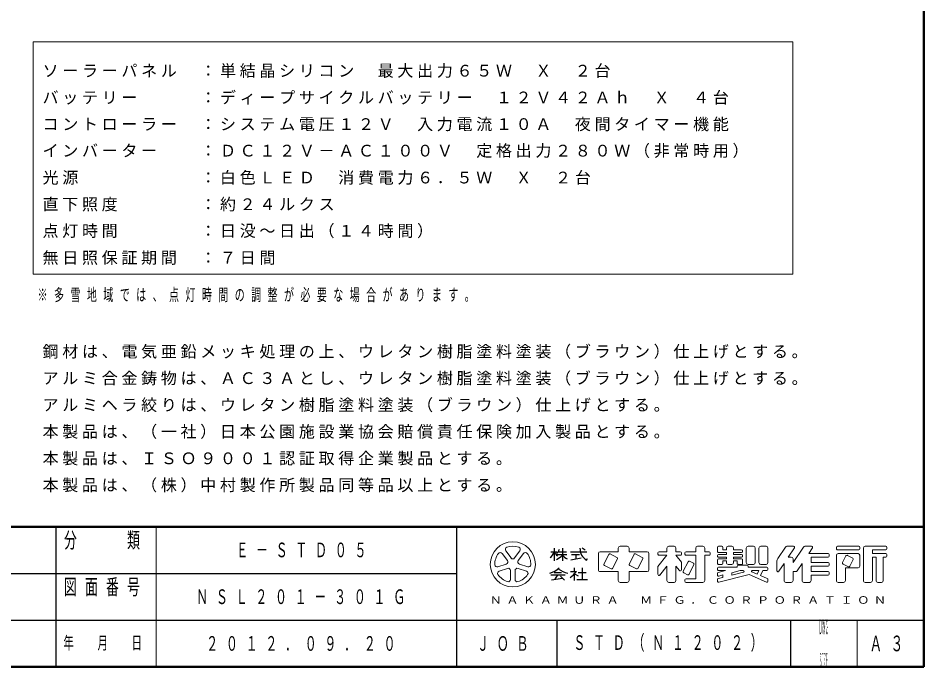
# Model space of a CAD drawing. Units: millimetres on the paper, scale 1:30. Extents: x 895 to 1260, y -330 to -40.
# Drawn here: x 1124.3 to 1260, y -297.1 to -199.9 of the extents above; entities that cross this region are included whole.
import ezdxf
from ezdxf.enums import TextEntityAlignment as Align

# ---------------------------------------------------------------- set-up
doc = ezdxf.new("R2010")
doc.units = ezdxf.units.MM
doc.layers.add('CLASS1', color=21, linetype='Continuous', lineweight=13)
doc.layers.add('NAKAMURA図枠', color=7, linetype='Continuous', lineweight=13)
doc.layers.add('図デ_タ99', color=7, linetype='Continuous')
doc.styles.add('ＭＳ ゴシック', font='')
doc.styles.get('ＭＳ ゴシック').set_extended_font_data('MS Gothic')

msp = doc.modelspace()

# ---------------------------------------------------------------- linework, layer by layer
at = {"layer": 'CLASS1'}
for p, q in [((1126.589, -203.412), (1126.589, -238.212)), ((1240.389, -203.412), (1126.589, -203.412)), ((1240.389, -238.212), (1240.389, -203.412)), ((1126.589, -238.212), (1240.389, -238.212))]:
    msp.add_line(p, q, dxfattribs=at)
at = {"layer": 'NAKAMURA図枠', "lineweight": 50}
for p, q in [((1260, -297), (1260, -40)), ((895, -276), (1260, -276)), ((895, -297), (1260, -297))]:
    msp.add_line(p, q, dxfattribs=at)
at = {"layer": 'NAKAMURA図枠', "lineweight": 25}
for p, q in [((1130, -276), (1130, -297)), ((1190, -276), (1190, -297)), ((1204.639, -279.207), (1204.639, -281.097)), ((1205.854, -279.207), (1205.854, -281.097)), ((1209.281, -279.533), (1208.84, -279.239)), ((1204.099, -279.747), (1205.044, -279.747)), ((1205.085, -280.152), (1206.529, -280.152)), ((1205.231, -279.747), (1206.475, -279.747)), ((1207.069, -279.747), (1209.499, -279.747)), ((1207.111, -280.98), (1208.647, -280.673)), ((1207.204, -280.152), (1208.419, -280.152)), ((1207.879, -280.152), (1207.879, -280.827)), ((1207.609, -282.177), (1207.609, -282.717)), ((1208.824, -282.177), (1208.824, -283.932)), ((1077.5, -283), (1190, -283)), ((1204.099, -283.216), (1206.259, -283.216)), ((1204.639, -282.852), (1205.719, -282.852)), ((1205.101, -283.216), (1204.711, -283.864)), ((1205.584, -283.393), (1206.19, -283.999)), ((1207.069, -282.717), (1207.949, -282.717)), ((1207.609, -283.09), (1207.609, -284.067)), ((1207.66, -283.04), (1208.204, -283.354)), ((1208.217, -282.852), (1209.432, -282.852)), ((1204.235, -283.933), (1205.887, -283.696)), ((1208.014, -283.932), (1209.634, -283.932)), ((1022.5, -290), (1260, -290)), ((1205, -290), (1205, -297)), ((1240, -290), (1240, -297))]:
    msp.add_line(p, q, dxfattribs=at)
at = {"layer": 'NAKAMURA図枠'}
for p, q in [((1145, -276), (1145, -297)), ((1214.224, -279.207), (1214.224, -279.747)), ((1214.494, -278.937), (1215.574, -278.937)), ((1215.844, -279.207), (1215.844, -279.747)), ((1221.514, -279.207), (1221.514, -279.747)), ((1221.784, -278.937), (1222.594, -278.937)), ((1222.864, -279.207), (1222.864, -279.747)), ((1225.834, -279.207), (1225.834, -279.747)), ((1226.104, -278.937), (1226.914, -278.937)), ((1227.184, -279.207), (1227.184, -279.747)), ((1229.074, -279.099), (1229.074, -279.72)), ((1229.236, -278.937), (1229.722, -278.937)), ((1229.884, -279.099), (1229.884, -279.477)), ((1229.884, -279.477), (1230.424, -279.477)), ((1230.424, -279.207), (1230.424, -279.477)), ((1231.234, -278.937), (1230.694, -278.937)), ((1231.504, -279.207), (1231.504, -279.477)), ((1231.504, -279.477), (1232.692, -279.477)), ((1233.394, -279.207), (1233.394, -281.367)), ((1233.664, -278.937), (1234.474, -278.937)), ((1234.744, -279.207), (1234.744, -281.367)), ((1235.284, -279.207), (1235.284, -281.367)), ((1235.554, -278.937), (1236.364, -278.937)), ((1236.634, -279.207), (1236.634, -281.367)), ((1238.12, -280.758), (1239.254, -279.057)), ((1239.479, -278.937), (1240.471, -278.937)), ((1239.694, -280.557), (1240.606, -279.189)), ((1240.414, -281.367), (1241.954, -279.057)), ((1242.179, -278.937), (1243.171, -278.937)), ((1242.754, -280.017), (1243.306, -279.189)), ((1246.894, -279.099), (1246.894, -279.315)), ((1247.056, -278.937), (1250.242, -278.937)), ((1247.056, -279.477), (1250.242, -279.477)), ((1250.404, -279.099), (1250.404, -279.315)), ((1250.944, -279.207), (1250.944, -284.067)), ((1251.214, -278.937), (1254.292, -278.937)), ((1252.294, -279.477), (1252.294, -280.017)), ((1252.294, -279.477), (1254.292, -279.477)), ((1254.454, -279.099), (1254.454, -279.315)), ((1197.61, -281.083), (1196.825, -280.003)), ((1197.371, -279.607), (1198.156, -280.687)), ((1198.702, -280.687), (1199.487, -279.607)), ((1200.033, -280.003), (1199.248, -281.083)), ((1211.254, -280.017), (1211.254, -282.447)), ((1211.524, -279.747), (1214.224, -279.747)), ((1212.802, -280.162), (1212.082, -281.6)), ((1214.025, -280.592), (1213.019, -280.089)), ((1213.378, -282.248), (1214.098, -280.81)), ((1215.844, -279.747), (1218.544, -279.747)), ((1216.582, -280.162), (1215.862, -281.6)), ((1217.805, -280.592), (1216.799, -280.089)), ((1217.158, -282.248), (1217.878, -280.81)), ((1218.814, -280.017), (1218.814, -282.447)), ((1220.164, -279.909), (1220.164, -280.125)), ((1221.514, -280.287), (1220.164, -281.974)), ((1220.326, -279.747), (1221.514, -279.747)), ((1220.326, -280.287), (1221.514, -280.287)), ((1222.864, -279.747), (1223.512, -279.747)), ((1222.864, -280.287), (1223.674, -281.299)), ((1222.864, -280.287), (1223.512, -280.287)), ((1223.674, -279.909), (1223.674, -280.125)), ((1224.214, -279.909), (1224.214, -280.125)), ((1224.376, -279.747), (1225.834, -279.747)), ((1224.376, -280.287), (1225.834, -280.287)), ((1225.834, -280.287), (1225.834, -283.797)), ((1227.184, -279.747), (1227.832, -279.747)), ((1227.184, -280.287), (1227.184, -284.067)), ((1227.184, -280.287), (1227.832, -280.287)), ((1227.994, -279.909), (1227.994, -280.125)), ((1229.074, -280.314), (1229.074, -280.395)), ((1229.236, -279.882), (1230.424, -279.882)), ((1229.236, -280.152), (1230.424, -280.152)), ((1229.236, -280.557), (1230.424, -280.557)), ((1229.236, -280.827), (1230.424, -280.827)), ((1230.424, -279.882), (1230.424, -280.152)), ((1230.424, -280.557), (1230.424, -280.827)), ((1231.504, -279.882), (1232.692, -279.882)), ((1231.504, -279.882), (1231.504, -280.152)), ((1231.504, -280.152), (1232.692, -280.152)), ((1231.504, -280.557), (1232.692, -280.557)), ((1231.504, -280.557), (1231.504, -280.827)), ((1231.504, -280.827), (1232.692, -280.827)), ((1232.854, -279.639), (1232.854, -279.72)), ((1232.854, -280.314), (1232.854, -280.395)), ((1239.694, -280.557), (1240.144, -280.557)), ((1240.414, -280.827), (1240.414, -281.367)), ((1242.754, -280.017), (1245.652, -280.017)), ((1243.114, -280.557), (1245.652, -280.557)), ((1243.114, -280.557), (1243.114, -281.367)), ((1245.814, -280.179), (1245.814, -280.395)), ((1246.894, -280.287), (1246.894, -284.067)), ((1247.164, -280.017), (1250.134, -280.017)), ((1248.334, -280.378), (1247.83, -281.384)), ((1248.551, -280.305), (1249.341, -280.7)), ((1250.404, -280.287), (1250.404, -281.907)), ((1252.294, -280.017), (1254.292, -280.017)), ((1252.294, -280.557), (1252.834, -280.557)), ((1252.294, -280.557), (1252.294, -284.067)), ((1252.834, -280.557), (1252.834, -284.067)), ((1253.914, -280.557), (1254.292, -280.557)), ((1253.914, -280.557), (1253.914, -284.067)), ((1254.454, -280.179), (1254.454, -280.395)), ((1196.172, -282.015), (1197.441, -281.603)), ((1199.417, -281.603), (1200.687, -282.015)), ((1212.155, -281.817), (1213.161, -282.32)), ((1215.935, -281.817), (1216.941, -282.32)), ((1220.164, -281.974), (1220.164, -283.132)), ((1221.514, -281.907), (1220.453, -283.234)), ((1221.514, -281.907), (1221.514, -284.067)), ((1222.864, -281.907), (1223.386, -282.559)), ((1222.864, -281.907), (1222.864, -284.067)), ((1223.674, -281.299), (1223.674, -282.457)), ((1224.682, -281.242), (1223.962, -282.68)), ((1225.546, -281.674), (1224.826, -283.112)), ((1224.899, -281.169), (1225.473, -281.456)), ((1229.074, -280.989), (1229.074, -281.475)), ((1229.236, -281.637), (1229.722, -281.637)), ((1229.236, -282.042), (1232.044, -282.042)), ((1229.884, -281.097), (1230.424, -281.097)), ((1229.884, -281.097), (1229.884, -281.475)), ((1230.424, -281.097), (1230.424, -281.367)), ((1230.694, -281.637), (1231.234, -281.637)), ((1231.504, -281.097), (1231.504, -281.367)), ((1231.504, -281.097), (1232.044, -281.097)), ((1232.044, -281.097), (1232.044, -281.475)), ((1232.044, -281.934), (1232.044, -282.042)), ((1232.206, -281.637), (1232.692, -281.637)), ((1232.206, -281.772), (1233.502, -281.772)), ((1232.854, -280.989), (1232.854, -281.475)), ((1233.664, -281.637), (1234.474, -281.637)), ((1233.664, -281.934), (1233.664, -282.042)), ((1233.664, -282.042), (1236.472, -282.042)), ((1235.554, -281.637), (1236.364, -281.637)), ((1237.984, -281.207), (1237.984, -282.587)), ((1238.281, -282.677), (1239.064, -281.502)), ((1239.064, -281.502), (1239.064, -284.067)), ((1241.034, -282.596), (1241.764, -281.502)), ((1241.764, -281.502), (1241.764, -284.067)), ((1243.114, -281.367), (1245.652, -281.367)), ((1243.114, -281.907), (1243.114, -282.717)), ((1243.114, -281.907), (1245.652, -281.907)), ((1245.814, -281.529), (1245.814, -281.745)), ((1247.903, -281.601), (1248.693, -281.996)), ((1248.244, -282.177), (1248.244, -284.067)), ((1248.244, -282.177), (1250.134, -282.177)), ((1249.414, -280.918), (1248.91, -281.924)), ((1197.65, -282.245), (1196.38, -282.657)), ((1198.092, -283.901), (1198.092, -282.566)), ((1198.767, -282.566), (1198.767, -283.901)), ((1200.478, -282.657), (1199.208, -282.245)), ((1211.524, -282.717), (1214.224, -282.717)), ((1214.224, -282.717), (1214.224, -284.067)), ((1215.844, -282.717), (1218.544, -282.717)), ((1215.844, -282.717), (1215.844, -284.067)), ((1224.035, -282.897), (1224.609, -283.184)), ((1229.074, -282.204), (1229.074, -282.42)), ((1229.074, -283.005), (1229.074, -283.227)), ((1230.26, -282.582), (1229.197, -282.848)), ((1229.236, -282.582), (1230.26, -282.582)), ((1233.85, -283.159), (1229.275, -284.303)), ((1229.884, -283.232), (1229.275, -283.385)), ((1229.884, -283.232), (1229.884, -283.594)), ((1232.487, -282.582), (1231.234, -282.895)), ((1232.977, -282.821), (1231.234, -283.257)), ((1231.234, -282.895), (1231.234, -283.257)), ((1232.487, -282.582), (1232.947, -282.582)), ((1233.85, -283.159), (1236.406, -284.295)), ((1234.229, -282.737), (1235.032, -283.094)), ((1234.262, -282.582), (1235.288, -282.582)), ((1235.032, -283.094), (1235.288, -282.582)), ((1235.526, -283.313), (1235.892, -282.582)), ((1235.526, -283.313), (1236.538, -283.763)), ((1235.892, -282.582), (1236.472, -282.582)), ((1236.634, -282.204), (1236.634, -282.42)), ((1240.414, -282.717), (1240.81, -282.717)), ((1240.414, -282.717), (1240.414, -284.067)), ((1243.114, -282.717), (1245.652, -282.717)), ((1243.114, -283.257), (1243.114, -284.067)), ((1243.114, -283.257), (1245.652, -283.257)), ((1245.814, -282.879), (1245.814, -283.095)), ((1214.494, -284.337), (1215.574, -284.337)), ((1221.784, -284.337), (1222.594, -284.337)), ((1224.214, -283.959), (1224.214, -284.175)), ((1224.376, -283.797), (1225.834, -283.797)), ((1224.376, -284.337), (1226.914, -284.337)), ((1229.074, -283.923), (1229.074, -284.146)), ((1229.884, -283.594), (1229.197, -283.766)), ((1236.634, -283.911), (1236.634, -284.147)), ((1239.334, -284.337), (1240.144, -284.337)), ((1242.034, -284.337), (1242.844, -284.337)), ((1247.164, -284.337), (1247.974, -284.337)), ((1251.214, -284.337), (1252.024, -284.337)), ((1253.104, -284.337), (1253.644, -284.337)), ((1250, -290), (1250, -297))]:
    msp.add_line(p, q, dxfattribs=at)
msp.add_circle((1198.429, -281.637), 3.375, dxfattribs=at)
for centre, radius, start, end in [((1197.644, -279.408), 0.338, 109.39847, 215.99997), ((1198.429, -281.637), 2.7, 70.60155, 109.39847), ((1199.214, -279.408), 0.338, 324, 70.60155), ((1214.494, -279.207), 0.27, 89.99998, 179.99996), ((1215.574, -279.207), 0.27, 0, 89.99998), ((1221.784, -279.207), 0.27, 89.99998, 179.99996), ((1222.594, -279.207), 0.27, 0, 89.99998), ((1226.104, -279.207), 0.27, 89.99998, 179.99996), ((1226.914, -279.207), 0.27, 0, 89.99998), ((1229.236, -279.099), 0.162, 89.99998, 179.99996), ((1229.722, -279.099), 0.162, 0, 89.99998), ((1230.694, -279.207), 0.27, 89.99998, 179.99996), ((1231.234, -279.207), 0.27, 0, 89.99998), ((1232.692, -279.639), 0.162, 0, 89.99998), ((1233.664, -279.207), 0.27, 89.99998, 179.99996), ((1234.474, -279.207), 0.27, 0, 89.99998), ((1235.554, -279.207), 0.27, 89.99998, 179.99996), ((1236.364, -279.207), 0.27, 0, 89.99998), ((1239.479, -279.207), 0.27, 89.99998, 146.30984), ((1240.471, -279.099), 0.162, 326.31015, 89.99998), ((1242.179, -279.207), 0.27, 89.99998, 146.3098), ((1243.171, -279.099), 0.162, 326.31003, 89.99998), ((1247.056, -279.099), 0.162, 89.99998, 179.99996), ((1247.056, -279.315), 0.162, 179.99998, 270.00002), ((1250.242, -279.099), 0.162, 0, 89.99998), ((1250.242, -279.315), 0.162, 270.00002, 0), ((1251.214, -279.207), 0.27, 89.99998, 179.99996), ((1254.292, -279.099), 0.162, 0, 89.99998), ((1254.292, -279.315), 0.162, 270.00002, 0), ((1198.429, -281.637), 2.7, 142.60154, 181.39846), ((1196.552, -280.202), 0.338, 35.99999, 142.60154), ((1198.429, -280.488), 0.338, 215.99998, 324), ((1200.306, -280.202), 0.338, 37.39846, 143.99995), ((1198.429, -281.637), 2.7, 358.60155, 37.39847), ((1211.524, -280.017), 0.27, 89.99998, 179.99996), ((1212.946, -280.234), 0.162, 63.43492, 153.43499), ((1213.953, -280.737), 0.162, 333.4349, 63.43487), ((1216.726, -280.234), 0.162, 63.43492, 153.43499), ((1217.733, -280.737), 0.162, 333.4349, 63.43487), ((1218.544, -280.017), 0.27, 0, 89.99998), ((1220.326, -279.909), 0.162, 89.99998, 179.99996), ((1220.326, -280.125), 0.162, 179.99998, 270.00002), ((1223.512, -279.909), 0.162, 0, 89.99998), ((1223.512, -280.125), 0.162, 270.00002, 0), ((1224.376, -279.909), 0.162, 89.99998, 179.99996), ((1224.376, -280.125), 0.162, 179.99998, 270.00002), ((1227.832, -279.909), 0.162, 0, 89.99998), ((1227.832, -280.125), 0.162, 270.00002, 0), ((1229.236, -279.72), 0.162, 179.99998, 270.00002), ((1229.236, -280.314), 0.162, 89.99998, 179.99996), ((1229.236, -280.395), 0.162, 179.99998, 270.00002), ((1229.236, -280.989), 0.162, 89.99998, 179.99996), ((1232.692, -279.72), 0.162, 270.00002, 0), ((1232.692, -280.314), 0.162, 0, 89.99998), ((1232.692, -280.395), 0.162, 270.00002, 0), ((1232.692, -280.989), 0.162, 0, 89.99998), ((1238.794, -281.207), 0.81, 146.30999, 179.99996), ((1240.144, -280.827), 0.27, 0, 89.99998), ((1245.652, -280.179), 0.162, 0, 89.99998), ((1245.652, -280.395), 0.162, 270.00002, 0), ((1247.164, -280.287), 0.27, 89.99998, 179.99996), ((1248.478, -280.45), 0.162, 63.43447, 153.43474), ((1249.269, -280.845), 0.162, 333.43484, 63.43447), ((1250.134, -280.287), 0.27, 0, 89.99998), ((1254.292, -280.179), 0.162, 0, 89.99998), ((1254.292, -280.395), 0.162, 270.00002, 0), ((1196.067, -281.694), 0.338, 181.39848, 287.99997), ((1197.337, -281.282), 0.338, 287.99998, 35.99999), ((1199.521, -281.282), 0.338, 143.99996, 251.99999), ((1200.791, -281.694), 0.338, 252.00001, 358.60156), ((1212.227, -281.672), 0.162, 153.43495, 243.43485), ((1216.007, -281.672), 0.162, 153.43495, 243.43485), ((1224.826, -281.314), 0.162, 63.43487, 153.43498), ((1225.401, -281.601), 0.162, 333.43492, 63.43493), ((1229.236, -281.475), 0.162, 179.99998, 270.00002), ((1229.236, -282.204), 0.162, 89.99998, 179.99996), ((1229.722, -281.475), 0.162, 270.00002, 0), ((1230.694, -281.367), 0.27, 179.99998, 270.00002), ((1231.234, -281.367), 0.27, 270.00002, 0), ((1232.206, -281.475), 0.162, 179.99998, 270.00002), ((1232.206, -281.934), 0.162, 89.99998, 179.99996), ((1232.692, -281.475), 0.162, 270.00002, 0), ((1233.664, -281.367), 0.27, 179.99998, 270.00002), ((1233.502, -281.934), 0.162, 0, 89.99998), ((1234.474, -281.367), 0.27, 270.00002, 0), ((1235.554, -281.367), 0.27, 179.99998, 270.00002), ((1236.364, -281.367), 0.27, 270.00002, 0), ((1236.472, -282.204), 0.162, 0, 89.99998), ((1245.652, -281.529), 0.162, 0, 89.99998), ((1245.652, -281.745), 0.162, 270.00002, 0), ((1247.975, -281.456), 0.162, 153.43517, 243.43529), ((1248.766, -281.851), 0.162, 243.43534, 333.43491), ((1250.134, -281.907), 0.27, 270.00002, 0), ((1196.484, -282.978), 0.338, 107.99999, 214.60154), ((1198.429, -281.637), 2.7, 214.60156, 253.39848), ((1197.754, -282.566), 0.338, 359.99997, 107.99999), ((1199.104, -282.566), 0.338, 71.99997, 179.99999), ((1198.429, -281.637), 2.7, 286.60155, 325.39847), ((1200.374, -282.978), 0.338, 325.39847, 71.99996), ((1211.524, -282.447), 0.27, 179.99998, 270.00002), ((1213.234, -282.175), 0.162, 243.43498, 333.43496), ((1217.014, -282.175), 0.162, 243.43498, 333.43496), ((1218.544, -282.447), 0.27, 270.00002, 0), ((1220.326, -283.132), 0.162, 179.99998, 321.34037), ((1223.512, -282.457), 0.162, 218.65962, 0), ((1224.107, -282.752), 0.162, 153.43487, 243.4348), ((1224.682, -283.039), 0.162, 243.43487, 333.43498), ((1229.236, -282.42), 0.162, 179.99998, 270.00002), ((1229.236, -283.005), 0.162, 104.03614, 179.99996), ((1229.236, -283.227), 0.162, 179.99998, 284.03612), ((1232.947, -282.703), 0.121, 284.0365, 89.99998), ((1234.262, -282.663), 0.081, 89.99998, 246.03817), ((1236.472, -282.42), 0.162, 270.00002, 0), ((1238.146, -282.587), 0.162, 179.99998, 326.30997), ((1240.81, -282.447), 0.27, 270.00002, 326.31002), ((1245.652, -282.879), 0.162, 0, 89.99998), ((1245.652, -283.095), 0.162, 270.00002, 0), ((1197.754, -283.901), 0.338, 253.39847, 359.99997), ((1199.104, -283.901), 0.338, 179.99999, 286.60154), ((1214.494, -284.067), 0.27, 179.99998, 270.00002), ((1215.574, -284.067), 0.27, 270.00002, 0), ((1221.784, -284.067), 0.27, 179.99998, 270.00002), ((1222.594, -284.067), 0.27, 270.00002, 0), ((1224.376, -283.959), 0.162, 89.99998, 179.99996), ((1224.376, -284.175), 0.162, 179.99998, 270.00002), ((1226.914, -284.067), 0.27, 270.00002, 0), ((1229.236, -283.923), 0.162, 104.03614, 179.99996), ((1229.236, -284.146), 0.162, 179.99998, 284.03612), ((1236.472, -284.147), 0.162, 246.03699, 0), ((1236.472, -283.911), 0.162, 0, 66.03701), ((1239.334, -284.067), 0.27, 179.99998, 270.00002), ((1240.144, -284.067), 0.27, 270.00002, 0), ((1242.034, -284.067), 0.27, 179.99998, 270.00002), ((1242.844, -284.067), 0.27, 270.00002, 0), ((1247.164, -284.067), 0.27, 179.99998, 270.00002), ((1247.974, -284.067), 0.27, 270.00002, 0), ((1251.214, -284.067), 0.27, 179.99998, 270.00002), ((1252.024, -284.067), 0.27, 270.00002, 0), ((1253.104, -284.067), 0.27, 179.99998, 270.00002), ((1253.644, -284.067), 0.27, 270.00002, 0)]:
    msp.add_arc(centre, radius, start, end, dxfattribs=at)
at = {"layer": 'NAKAMURA図枠', "lineweight": 25}
for centre, radius, start, end in [((1203.998, -278.953), 1.467, 313.72108, 343.54317), ((1210.437, -279.306), 1.953, 177.09472, 240.51891), ((1202.534, -278.916), 2.285, 311.36185, 337.13638), ((1206.617, -278.573), 2.345, 212.50346, 230.00631), ((1203.626, -278.182), 3.034, 295.86917, 317.23867), ((1208.082, -278.182), 3.034, 222.76131, 240.10806), ((1208.46, -280.195), 1.299, 321.42112, 334.8249), ((1203.102, -279.743), 3.32, 285.11261, 313.40619), ((1207.23, -279.806), 3.192, 231.17281, 259.75506), ((1204.34, -279.774), 4.657, 304.87257, 320.80411)]:
    msp.add_arc(centre, radius, start, end, dxfattribs=at)

# ---------------------------------------------------------------- texts
at = {"layer": 'CLASS1', "char_height": 1.76, "attachment_point": 7, "style": 'ＭＳ ゴシック'}
for s, insert in [('\\T1.23;ソーラーパネル\u3000：単結晶シリコン\u3000最大出力６５Ｗ\u3000Ｘ\u3000２台', (1127.989, -208.812)), ('\\T1.23;バッテリー\u3000\u3000\u3000：ディープサイクルバッテリー\u3000１２Ｖ４２Ａｈ\u3000Ｘ\u3000４台', (1127.989, -212.812)), ('\\T1.23;コントローラー\u3000：システム電圧１２Ｖ\u3000入力電流１０Ａ\u3000夜間タイマー機能\u3000', (1127.989, -216.812)), ('\\T1.23;インバーター\u3000\u3000：ＤＣ１２Ｖ－ＡＣ１００Ｖ\u3000定格出力２８０Ｗ（非常時用）\u3000', (1127.989, -220.812)), ('\\T1.23;光源\u3000\u3000\u3000\u3000\u3000\u3000：白色ＬＥＤ\u3000消費電力６．５Ｗ\u3000Ｘ\u3000２台', (1127.989, -224.812)), ('\\T1.23;直下照度\u3000\u3000\u3000\u3000：約２４ルクス', (1127.989, -228.812)), ('\\T1.23;点灯時間\u3000\u3000\u3000\u3000：日没～日出（１４時間）', (1127.989, -232.812)), ('\\T1.23;無日照保証期間\u3000：７日間', (1127.989, -236.812))]:
    msp.add_mtext(s, dxfattribs=dict(at, insert=insert))
at = {"layer": 'CLASS1', "color": 7, "insert": (1127.252, -241.38), "char_height": 1.833, "attachment_point": 4, "style": 'ＭＳ ゴシック'}
msp.add_mtext('\\T1.64;\\W0.6;※多雪地域では、点灯時間の調整が必要な場合があります。', dxfattribs=at)
at = {"layer": 'CLASS1', "color": 70, "char_height": 1.76, "attachment_point": 1, "style": 'ＭＳ ゴシック'}
for s, insert in [('\\T1.23;鋼材は、電気亜鉛メッキ処理の上、ウレタン樹脂塗料塗装（ブラウン）仕上げとする。', (1127.989, -248.884)), ('\\T1.23;アルミ合金鋳物は、ＡＣ３Ａとし、ウレタン樹脂塗料塗装（ブラウン）仕上げとする。', (1127.989, -252.884)), ('\\T1.23;アルミヘラ絞りは、ウレタン樹脂塗料塗装（ブラウン）仕上げとする。', (1127.989, -256.884)), ('\\T1.23;本製品は、（一社）日本公園施設業協会賠償責任保険加入製品とする。', (1127.989, -260.884)), ('\\T1.23;本製品は、ＩＳＯ９００１認証取得企業製品とする。', (1127.989, -264.884)), ('\\T1.23;本製品は、（株）中村製作所製品同等品以上とする。', (1127.989, -268.884))]:
    msp.add_mtext(s, dxfattribs=dict(at, insert=insert))
at = {"layer": 'NAKAMURA図枠', "style": 'ＭＳ ゴシック'}
for s, width, p in [('ＤＷＧ', 0.15, (1245, -291)), ('ＳＩＺＥ', 0.1, (1245, -296))]:
    msp.add_text(s, height=2.199, dxfattribs=dict(at, width=width)).set_placement(p, align=Align.MIDDLE_CENTER)
at = {"layer": 'NAKAMURA図枠', "color": 4, "style": 'ＭＳ ゴシック'}
for s, insert, char_height, attachment_point in [('\\T1.64;\\W0.6;分\u3000\u3000類', (1137.5, -276.833), 2.346, 2), ('\\T1.64;\\W0.6;図面番号', (1137.5, -283.833), 2.346, 2), ('\\T1.39;\\W1.2;ＮＡＫＡＭＵＲＡ\u3000ＭＦＧ．ＣＯＲＰＯＲＡＴＩＯＮ', (1225, -287), 1.1, 5), ('\\T1.64;\\W0.6;年\u3000月\u3000日', (1137.5, -293.5), 1.906, 5), ('\\T1.64;\\W0.6;ＪＯＢ', (1197.5, -293.5), 2.199, 5), ('\\T1.64;\\W0.6;Ａ３', (1255, -293.5), 2.346, 5)]:
    msp.add_mtext(s, dxfattribs=dict(at, insert=insert, char_height=char_height, attachment_point=attachment_point))
at = {"layer": '図デ_タ99', "char_height": 2.199, "attachment_point": 4, "style": 'ＭＳ ゴシック'}
for s, insert in [('\\T1.64;\\W0.6;Ｅ－ＳＴＤ０５', (1157, -279.5)), ('\\T1.64;\\W0.6;ＮＳＬ２０１－３０１Ｇ', (1151, -286.5)), ('\\T1.64;\\W0.6;２０１２．０９．２０', (1152.5, -293.5)), ('\\T1.64;\\W0.6;ＳＴＤ（Ｎ１２０２）', (1207.5, -293.5))]:
    msp.add_mtext(s, dxfattribs=dict(at, insert=insert))

doc.saveas('drawing.dxf')
